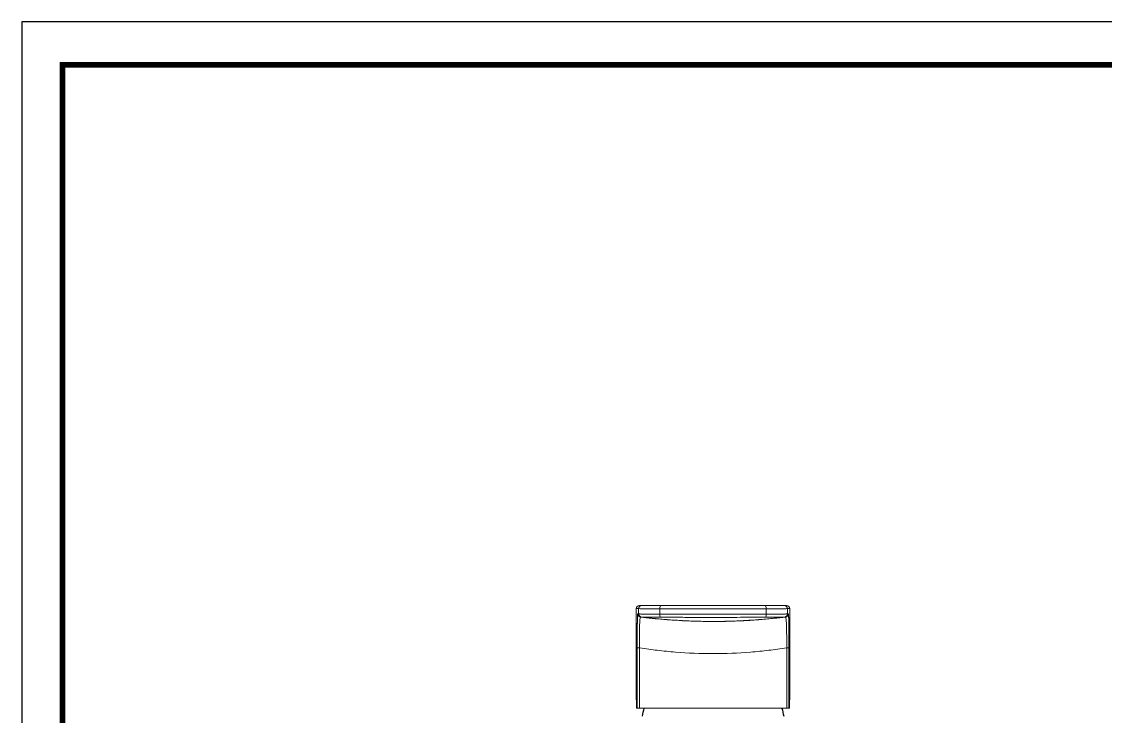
# Model space of a CAD drawing. Extents: x 0 to 790, y 0 to 579.
# Drawn here: x 0 to 337.3, y 362.7 to 578.8 of the extents above; entities that cross this region are included whole.
import ezdxf

# ---------------------------------------------------------------- set-up
doc = ezdxf.new("R2010")
doc.units = 0
doc.header["$LTSCALE"] = 10
doc.header["$MEASUREMENT"] = 0
doc.layers.get('0').update_dxf_attribs({"linetype": 'CONTINUOUS'})
doc.layers.add('1', color=7, linetype='CONTINUOUS')
doc.layers.add('외형선', color=3, linetype='CONTINUOUS', lineweight=35)

msp = doc.modelspace()

# ---------------------------------------------------------------- linework, layer by layer
at = {"ltscale": 0.5}
msp.add_lwpolyline([(0, 0), (789.88, 0), (789.88, 578.76), (0, 578.76)], close=True, dxfattribs=at)
at = {"color": 5, "linetype": 'ByBlock', "lineweight": 200, "const_width": 1.82}
msp.add_lwpolyline([(12.7, 24.78), (777.1, 24.78), (777.1, 565.32), (12.7, 565.32)], close=True, dxfattribs=at)
at = {"layer": '1', "color": 7, "linetype": 'Continuous', "lineweight": 18}
for p, q in [((191.28, 396.16), (191.28, 369.1)), ((191.28, 396.16), (191.28, 396.16)), ((192.28, 397.16), (192.99, 397.16)), ((237.36, 397.16), (238.07, 397.16)), ((239.07, 369.1), (239.07, 396.16)), ((239.07, 396.16), (239.07, 396.16)), ((191.28, 369.06), (191.34, 366.29)), ((239.01, 366.29), (239.07, 369.06)), ((191.38, 365.16), (191.58, 365.16)), ((192.25, 365.16), (191.58, 365.16)), ((238.09, 365.16), (192.25, 365.16)), ((238.76, 365.16), (238.09, 365.16)), ((238.76, 365.16), (238.96, 365.16))]:
    msp.add_line(p, q, dxfattribs=at)
at = {"layer": '1', "color": 7, "linetype": 'Continuous', "lineweight": 13}
for p, q in [((191.99, 396.16), (191.28, 396.16)), ((191.28, 396.16), (191.28, 369.06)), ((239.07, 396.16), (238.36, 396.16)), ((239.07, 369.06), (239.07, 396.16)), ((192.25, 383.93), (191.58, 383.93)), ((191.58, 365.16), (191.58, 383.93)), ((192.25, 383.93), (192.25, 365.16)), ((238.09, 383.93), (238.76, 383.93)), ((238.09, 365.16), (238.09, 383.93)), ((238.76, 383.93), (238.76, 365.16))]:
    msp.add_line(p, q, dxfattribs=at)
at = {"layer": '1', "color": 7, "linetype": 'Continuous', "lineweight": 18}
for centre, start, end in [((192.28, 396.16), 90, 180), ((238.07, 396.16), 0, 90)]:
    msp.add_arc(centre, 1, start, end, dxfattribs=at)
at = {"layer": '1', "color": 7, "linetype": 'Continuous', "lineweight": 13}
for centre, major_axis, ratio, start_param, end_param in [((192.28, 396.16), (0, -1), 0.999962, 3.141593, 4.712389), ((192.99, 396.16), (0, -1), 0.999962, 3.141593, 4.712389), ((198.93, 396.16), (0, 1), 0.339537, 0, 1.58825), ((231.41, 396.16), (0, 1), 0.339595, 4.694936, 6.283185), ((237.36, 396.16), (0, 1), 0.999962, 4.712389, 6.283185), ((238.07, 396.16), (0, 1), 0.999962, 4.712389, 6.283185), ((192.68, 394.55), (0, -1), 0.999962, 4.712389, 6.16091), ((192.99, 394.55), (0.057, -0.998), 0.999962, 4.655125, 6.104859), ((198.93, 394.48), (-0.012, -1), 0.339634, 4.733902, 6.093331), ((231.41, 394.48), (0.012, -1), 0.339692, 0.189868, 1.549287), ((237.36, 394.55), (-0.057, -0.998), 0.999962, 0.178338, 1.628075), ((237.66, 394.55), (0, -1), 0.999962, 0.122275, 1.570796)]:
    msp.add_ellipse(centre, major_axis=major_axis, ratio=ratio, start_param=start_param, end_param=end_param, dxfattribs=at)
at = {"layer": '1', "color": 7, "linetype": 'Continuous', "lineweight": 18}
for centre, major_axis, ratio, start_param, end_param in [((192.96, 394.55), (0, -1), 0.999962, 4.712389, 6.160968), ((237.38, 394.55), (0, -1), 0.999962, 0.122217, 1.570796), ((201.28, 369.1), (10, 0), 0.411289, 3.141586, 3.150319), ((229.07, 369.1), (10, 0), 0.411289, 6.274459, 6.283192)]:
    msp.add_ellipse(centre, major_axis=major_axis, ratio=ratio, start_param=start_param, end_param=end_param, dxfattribs=at)
at = {"layer": '1', "color": 7, "linetype": 'Continuous', "lineweight": 13}
for points, knots in [([(198.59, 396.15), (198.13, 396.15), (197.06, 396.14), (195.41, 396.14), (193.71, 396.15), (192.31, 396.15), (192.1, 396.16), (191.99, 396.16)], [0, 0, 0, 0, 0.122968, 0.286807, 0.492066, 0.733942, 1, 1, 1, 1]), ([(191.99, 394.55), (191.99, 394.88), (191.99, 395.21), (191.99, 395.75), (191.99, 395.95), (191.99, 396.16)], [0, 0, 0, 0, 0.613042, 0.613042, 1, 1, 1, 1]), ([(198.59, 396.15), (198.59, 395.88), (198.59, 395.62), (198.59, 395.06), (198.59, 394.76), (198.59, 394.46)], [0, 0, 0, 0, 0.464082, 0.464082, 1, 1, 1, 1]), ([(231.75, 396.15), (231.71, 396.15), (231.67, 396.15), (229.87, 396.15), (228.08, 396.15), (222.6, 396.15), (218.87, 396.15), (211.45, 396.15), (207.68, 396.15), (202.24, 396.15), (200.45, 396.15), (198.67, 396.15), (198.63, 396.15), (198.59, 396.15)], [0, 0, 0, 0, 0.003821, 0.003821, 0.169274, 0.169274, 0.500181, 0.500181, 0.831089, 0.831089, 0.996542, 0.996542, 1, 1, 1, 1]), ([(238.36, 396.16), (238.32, 396.16), (238.26, 396.16), (237.85, 396.15), (237.25, 396.15), (236.5, 396.15), (235.67, 396.14), (234.8, 396.14), (233.95, 396.14), (233.15, 396.14), (232.43, 396.15), (231.96, 396.15), (231.75, 396.15)], [0, 0, 0, 0, 0.135136, 0.266344, 0.391353, 0.508338, 0.615998, 0.713541, 0.800619, 0.877219, 0.943561, 1, 1, 1, 1]), ([(231.75, 394.46), (231.75, 394.76), (231.75, 395.06), (231.75, 395.62), (231.75, 395.88), (231.75, 396.15)], [0, 0, 0, 0, 0.53592, 0.53592, 1, 1, 1, 1]), ([(238.36, 396.16), (238.36, 395.95), (238.36, 395.75), (238.36, 395.21), (238.36, 394.88), (238.36, 394.55)], [0, 0, 0, 0, 0.386959, 0.386959, 1, 1, 1, 1]), ([(191.68, 394.55), (191.73, 394.55), (191.77, 394.55), (191.87, 394.55), (191.91, 394.55), (191.96, 394.55)], [0, 0, 0, 0, 0.5, 0.5, 1, 1, 1, 1]), ([(191.99, 394.55), (192.01, 394.54), (192.06, 394.54), (192.53, 394.49), (193.7, 394.43), (195.53, 394.45), (197.24, 394.47), (198.18, 394.46), (198.59, 394.46)], [0, 0, 0, 0, 0.110197, 0.251311, 0.500792, 0.749482, 0.890786, 1, 1, 1, 1]), ([(192.84, 393.55), (192.83, 393.55), (192.83, 393.55), (192.8, 393.55), (192.77, 393.55), (192.69, 393.55), (192.62, 393.55), (192.56, 393.55)], [0, 0, 0, 0, 0.062702, 0.062702, 0.313508, 0.313508, 1, 1, 1, 1]), ([(192.56, 393.55), (193.79, 393.41), (196.23, 393.12), (199.97, 392.78), (203.73, 392.51), (207.52, 392.32), (211.34, 392.2), (216.45, 392.14), (222.83, 392.28), (230.43, 392.74), (235.33, 393.28), (237.78, 393.55)], [0, 0, 0, 0, 0.084247, 0.167819, 0.25095, 0.333881, 0.416849, 0.500095, 0.666242, 0.832239, 1, 1, 1, 1]), ([(198.85, 393.5), (198.4, 393.5), (197.52, 393.5), (196.36, 393.47), (195.37, 393.46), (194.53, 393.46), (193.83, 393.48), (193.3, 393.51), (192.94, 393.55), (192.89, 393.55), (192.87, 393.55)], [0, 0, 0, 0, 0.133839, 0.260684, 0.382021, 0.499225, 0.624204, 0.749225, 0.874671, 1, 1, 1, 1]), ([(237.48, 393.55), (237.45, 393.55), (237.4, 393.55), (237.05, 393.51), (236.52, 393.48), (235.59, 393.45), (234.03, 393.48), (232.36, 393.49), (231.49, 393.5)], [0, 0, 0, 0, 0.125278, 0.250393, 0.375076, 0.500017, 0.738989, 1, 1, 1, 1]), ([(231.75, 394.46), (232.16, 394.46), (233.11, 394.47), (234.82, 394.45), (236.65, 394.43), (237.81, 394.49), (238.29, 394.54), (238.33, 394.54), (238.36, 394.55)], [0, 0, 0, 0, 0.109338, 0.251309, 0.500789, 0.749479, 0.889916, 1, 1, 1, 1]), ([(237.78, 393.55), (237.78, 393.55), (237.77, 393.55), (237.74, 393.55), (237.72, 393.55), (237.63, 393.55), (237.57, 393.55), (237.51, 393.55)], [0, 0, 0, 0, 0.062702, 0.062702, 0.313508, 0.313508, 1, 1, 1, 1]), ([(238.09, 383.93), (238.09, 384.43), (238.1, 385.44), (238.09, 386.94), (238.09, 388.38), (238.07, 389.72), (238.04, 391.24), (237.89, 393.04), (237.82, 393.36), (237.78, 393.56)], [0, 0, 0, 0, 0.095838, 0.194538, 0.29547, 0.397838, 0.500795, 0.692913, 1, 1, 1, 1]), ([(238.38, 394.55), (238.43, 394.55), (238.48, 394.55), (238.57, 394.55), (238.62, 394.55), (238.66, 394.55)], [0, 0, 0, 0, 0.5, 0.5, 1, 1, 1, 1]), ([(238.09, 383.93), (237.13, 383.79), (235.29, 383.53), (231.56, 383.06), (224.95, 382.4), (215.18, 382.02), (205.4, 382.4), (198.8, 383.06), (195.06, 383.53), (193.22, 383.79), (192.25, 383.93)], [0, 0, 0, 0, 0.065758, 0.124966, 0.2499, 0.499852, 0.749743, 0.874842, 0.934166, 1, 1, 1, 1])]:
    msp.add_open_spline(points, degree=3, knots=knots, dxfattribs=at)
at = {"layer": '1', "color": 7, "linetype": 'Continuous', "lineweight": 18}
for points, degree, knots in [([(192.99, 397.16), (193, 397.16), (193.59, 397.16), (195.69, 397.16), (197.2, 397.16), (198.93, 397.16)], 3, [0, 0, 0, 0, 0.5, 0.5, 1, 1, 1, 1]), ([(198.93, 397.16), (204.18, 397.16), (209.62, 397.16), (220.76, 397.16), (226.16, 397.16), (231.41, 397.16)], 3, [0, 0, 0, 0, 0.5, 0.5, 1, 1, 1, 1]), ([(231.41, 397.16), (233.14, 397.16), (234.64, 397.16), (236.75, 397.16), (237.34, 397.16), (237.36, 397.16)], 3, [0, 0, 0, 0, 0.5, 0.5, 1, 1, 1, 1]), ([(191.58, 383.93), (191.58, 386.08), (191.59, 388.1), (191.6, 390.1), (191.61, 391.56), (191.63, 393), (191.64, 393.78), (191.66, 394.55), (191.68, 394.55)], 2, [0, 0, 0, 0.25, 0.25, 0.5, 0.5, 0.75, 0.75, 1, 1, 1]), ([(192.56, 393.56), (192.54, 393.53), (192.5, 393.48), (192.46, 393.1), (192.42, 392.58), (192.37, 392), (192.33, 391.43), (192.28, 390.48), (192.26, 388.9), (192.24, 386.49), (192.25, 384.77), (192.25, 383.93)], 3, [0, 0, 0, 0, 0.11287, 0.216331, 0.308118, 0.386616, 0.450837, 0.500303, 0.67123, 0.838981, 1, 1, 1, 1]), ([(237.51, 393.55), (237.1, 393.5), (235.99, 393.37), (234.18, 393.17), (232.08, 392.96), (229.97, 392.78), (227.86, 392.62), (225.75, 392.49), (223.63, 392.38), (221.52, 392.29), (219.4, 392.23), (217.29, 392.19), (215.17, 392.18), (213.06, 392.19), (210.94, 392.23), (208.83, 392.29), (206.71, 392.38), (204.6, 392.49), (202.49, 392.62), (200.38, 392.78), (198.27, 392.96), (196.16, 393.17), (194.35, 393.37), (193.24, 393.5), (192.84, 393.55)], 3, [0, 0, 0, 0, 0.027488, 0.07474, 0.121991, 0.169242, 0.216493, 0.263744, 0.310995, 0.358246, 0.405498, 0.452749, 0.5, 0.547251, 0.594502, 0.641753, 0.689005, 0.736256, 0.783507, 0.830758, 0.878009, 0.92526, 0.972512, 1, 1, 1, 1]), ([(198.59, 394.46), (199.61, 394.45), (201.85, 394.43), (205.65, 394.41), (210.17, 394.4), (215.7, 394.39), (221.58, 394.4), (227.13, 394.42), (230.33, 394.45), (231.75, 394.46)], 3, [0, 0, 0, 0, 0.095242, 0.210304, 0.34573, 0.500505, 0.700436, 0.867402, 1, 1, 1, 1]), ([(231.49, 393.5), (230.5, 393.49), (228.31, 393.47), (224.59, 393.46), (220.14, 393.45), (214.67, 393.45), (208.84, 393.45), (203.37, 393.46), (200.23, 393.49), (198.85, 393.5)], 3, [0, 0, 0, 0, 0.094461, 0.209177, 0.344196, 0.499611, 0.701927, 0.868671, 1, 1, 1, 1]), ([(238.66, 394.55), (238.67, 394.55), (238.69, 394.15), (238.7, 393.77), (238.71, 393.39), (238.72, 392.83), (238.72, 392.27), (238.73, 391.55), (238.74, 390.83), (238.74, 389.95), (238.75, 389.08), (238.75, 388.1), (238.76, 387.11), (238.76, 386.06), (238.76, 385), (238.76, 383.93)], 2, [0, 0, 0, 0.125, 0.25, 0.25, 0.375, 0.375, 0.5, 0.5, 0.625, 0.625, 0.75, 0.75, 0.875, 0.875, 1, 1, 1])]:
    msp.add_open_spline(points, degree=degree, knots=knots, dxfattribs=at)
at = {"layer": '1', "color": 7, "linetype": 'Continuous', "lineweight": 13}
for points in [[(191.96, 394.55), (191.97, 394.55), (191.98, 394.55), (191.99, 394.55)], [(192.87, 393.55), (192.86, 393.55), (192.85, 393.55), (192.84, 393.55)], [(237.51, 393.55), (237.5, 393.55), (237.49, 393.55), (237.48, 393.55)], [(238.36, 394.55), (238.37, 394.55), (238.37, 394.55), (238.38, 394.55)]]:
    msp.add_open_spline(points, degree=3, dxfattribs=at)
at = {"layer": '1', "color": 7, "linetype": 'Continuous', "lineweight": 18}
for points, weights in [([(191.34, 366.29), (191.36, 365.16), (191.38, 365.16)], [1, 0.98102824647, 1]), ([(238.96, 365.16), (238.98, 365.16), (239.01, 366.29)], [1, 0.98102825598, 1])]:
    msp.add_rational_spline(points, weights, degree=2, dxfattribs=at)
at = {"layer": '외형선', "color": 7, "lineweight": 30, "extrusion": (0, 0, -1)}
for centre, start, end in [((-235.11, 354.46), 11.0702, 14.5083), ((-195.24, 354.46), 165.4917, 168.9298)]:
    msp.add_arc(centre, 42.73, start, end, dxfattribs=at)

doc.saveas('drawing.dxf')
